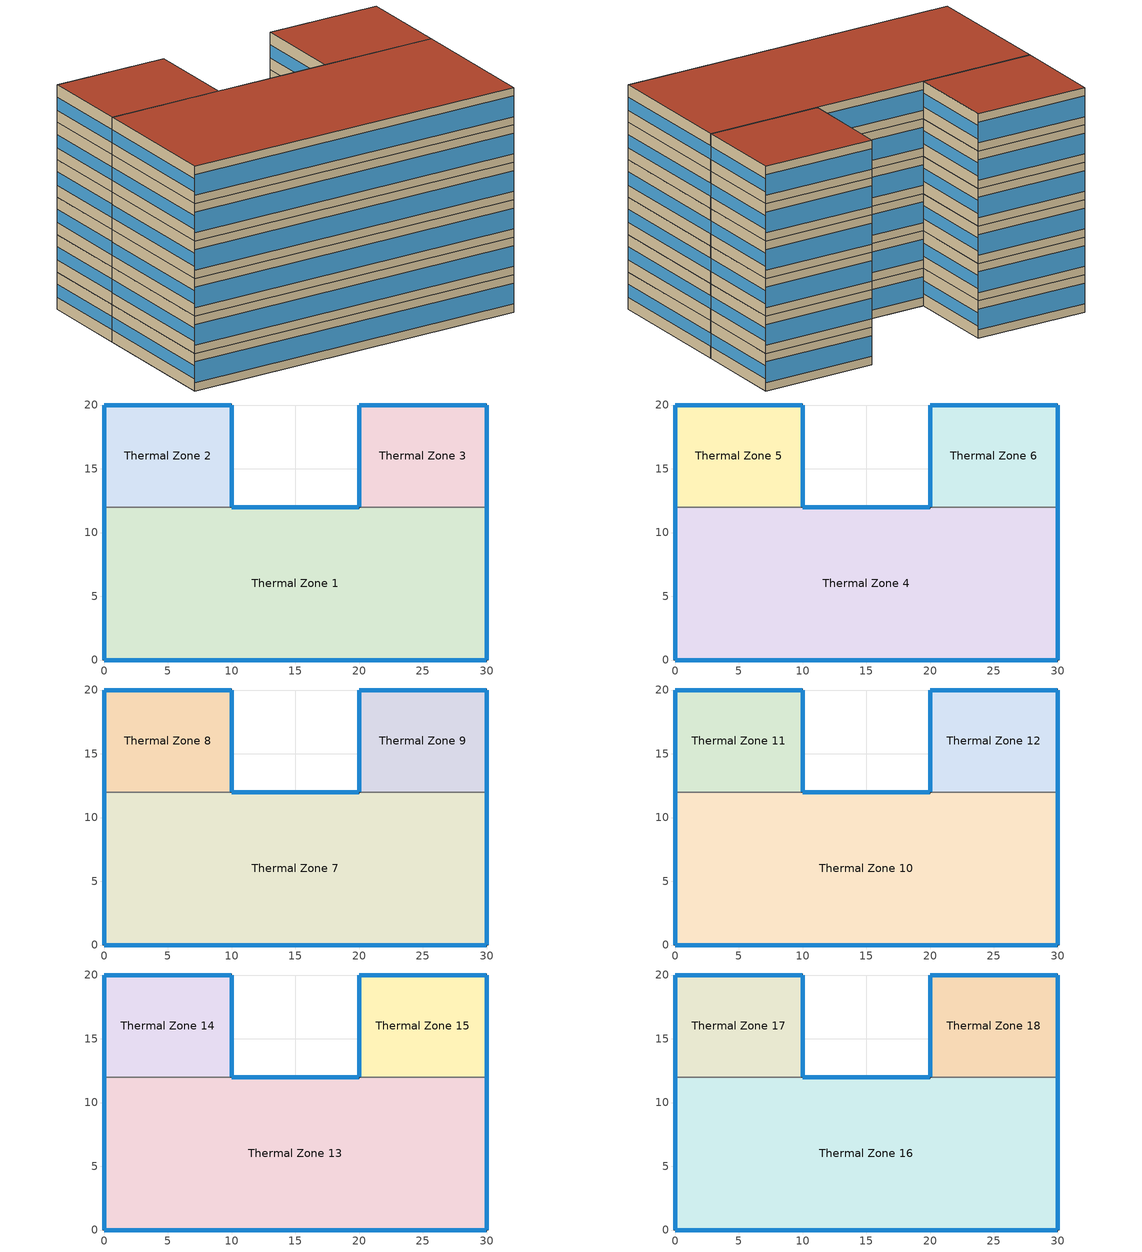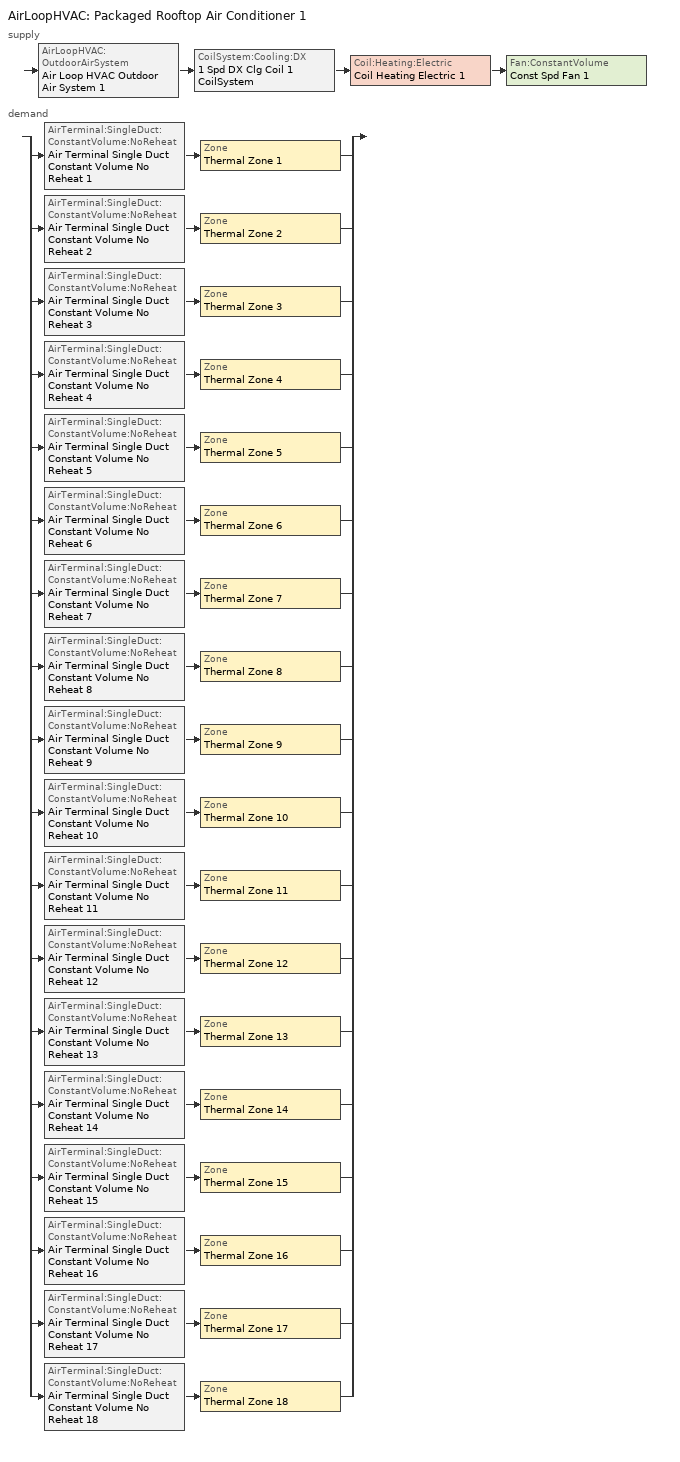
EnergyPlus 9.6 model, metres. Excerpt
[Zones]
Thermal Zone 1
 floor ground (ExtSlabCarpet): 0,0 30,0 30,12 0,12 z0
 wall outside (Ext Wall): 0,12 0,0 30,0 30,12 / 20,12 10,12 z0:3.2
 wall to Thermal Zone 2 (Interior Wall): 10,12 0,12 z0:3.2
 wall to Thermal Zone 3 (Interior Wall): 30,12 20,12 z0:3.2
 window (Ext Window): 30,0.01 30,11.99 / 0,11.99 0,0.01 z1.04:2.16; 19.99,12 10.01,12 / 0.01,0 29.99,0 z0.72:2.48
Thermal Zone 2
 floor ground (ExtSlabCarpet): 0,12 10,12 10,20 0,20 z0
 wall outside (Ext Wall): 10,12 10,20 0,20 0,12 z0:3.2
 window (Ext Window): 10,12.01 10,19.99 / 0,19.99 0,12.01 z1.04:2.16; 9.99,20 0.01,20 z0.72:2.48
Thermal Zone 3
 floor ground (ExtSlabCarpet): 20,12 30,12 30,20 20,20 z0
 wall outside (Ext Wall): 30,12 30,20 20,20 20,12 z0:3.2
 window (Ext Window): 30,12.01 30,19.99 / 20,19.99 20,12.01 z1.04:2.16; 29.99,20 20.01,20 z0.72:2.48
Thermal Zone 4
 floor to Thermal Zone 1 (Interior Floor): 0,0 30,0 30,12 0,12 z3.2
 wall outside (Ext Wall): 0,12 0,0 30,0 30,12 / 20,12 10,12 z3.2:6.4
 wall to Thermal Zone 5 (Interior Wall): 10,12 0,12 z3.2:6.4
 wall to Thermal Zone 6 (Interior Wall): 30,12 20,12 z3.2:6.4
 window (Ext Window): 30,0.01 30,11.99 / 0,11.99 0,0.01 z4.24:5.36; 19.99,12 10.01,12 / 0.01,0 29.99,0 z3.92:5.68
Thermal Zone 5
 floor to Thermal Zone 2 (Interior Floor): 0,12 10,12 10,20 0,20 z3.2
 wall outside (Ext Wall): 10,12 10,20 0,20 0,12 z3.2:6.4
 window (Ext Window): 10,12.01 10,19.99 / 0,19.99 0,12.01 z4.24:5.36; 9.99,20 0.01,20 z3.92:5.68
Thermal Zone 6
 floor to Thermal Zone 3 (Interior Floor): 20,12 30,12 30,20 20,20 z3.2
 wall outside (Ext Wall): 30,12 30,20 20,20 20,12 z3.2:6.4
 window (Ext Window): 30,12.01 30,19.99 / 20,19.99 20,12.01 z4.24:5.36; 29.99,20 20.01,20 z3.92:5.68
Thermal Zone 7
 floor to Thermal Zone 4 (Interior Floor): 0,0 30,0 30,12 0,12 z6.4
 wall outside (Ext Wall): 0,12 0,0 30,0 30,12 / 20,12 10,12 z6.4:9.6
 wall to Thermal Zone 8 (Interior Wall): 10,12 0,12 z6.4:9.6
 wall to Thermal Zone 9 (Interior Wall): 30,12 20,12 z6.4:9.6
 window (Ext Window): 30,0.01 30,11.99 / 0,11.99 0,0.01 z7.44:8.56; 19.99,12 10.01,12 / 0.01,0 29.99,0 z7.12:8.88
Thermal Zone 8
 floor to Thermal Zone 5 (Interior Floor): 0,12 10,12 10,20 0,20 z6.4
 wall outside (Ext Wall): 10,12 10,20 0,20 0,12 z6.4:9.6
 window (Ext Window): 10,12.01 10,19.99 / 0,19.99 0,12.01 z7.44:8.56; 9.99,20 0.01,20 z7.12:8.88
Thermal Zone 9
 floor to Thermal Zone 6 (Interior Floor): 20,12 30,12 30,20 20,20 z6.4
 wall outside (Ext Wall): 30,12 30,20 20,20 20,12 z6.4:9.6
 window (Ext Window): 30,12.01 30,19.99 / 20,19.99 20,12.01 z7.44:8.56; 29.99,20 20.01,20 z7.12:8.88
Thermal Zone 10
 floor to Thermal Zone 7 (Interior Floor): 0,0 30,0 30,12 0,12 z9.6
 wall outside (Ext Wall): 0,12 0,0 30,0 30,12 / 20,12 10,12 z9.6:12.8
 wall to Thermal Zone 11 (Interior Wall): 10,12 0,12 z9.6:12.8
 wall to Thermal Zone 12 (Interior Wall): 30,12 20,12 z9.6:12.8
 window (Ext Window): 30,0.01 30,11.99 / 0,11.99 0,0.01 z10.64:11.76; 19.99,12 10.01,12 / 0.01,0 29.99,0 z10.32:12.08
Thermal Zone 11
 floor to Thermal Zone 8 (Interior Floor): 0,12 10,12 10,20 0,20 z9.6
 wall outside (Ext Wall): 10,12 10,20 0,20 0,12 z9.6:12.8
 window (Ext Window): 10,12.01 10,19.99 / 0,19.99 0,12.01 z10.64:11.76; 9.99,20 0.01,20 z10.32:12.08
Thermal Zone 12
 floor to Thermal Zone 9 (Interior Floor): 20,12 30,12 30,20 20,20 z9.6
 wall outside (Ext Wall): 30,12 30,20 20,20 20,12 z9.6:12.8
 window (Ext Window): 30,12.01 30,19.99 / 20,19.99 20,12.01 z10.64:11.76; 29.99,20 20.01,20 z10.32:12.08
Thermal Zone 13
 floor to Thermal Zone 10 (Interior Floor): 0,0 30,0 30,12 0,12 z12.8
 wall outside (Ext Wall): 0,12 0,0 30,0 30,12 / 20,12 10,12 z12.8:16
 wall to Thermal Zone 14 (Interior Wall): 10,12 0,12 z12.8:16
 wall to Thermal Zone 15 (Interior Wall): 30,12 20,12 z12.8:16
 window (Ext Window): 30,0.01 30,11.99 / 0,11.99 0,0.01 z13.84:14.96; 19.99,12 10.01,12 / 0.01,0 29.99,0 z13.52:15.28
Thermal Zone 14
 floor to Thermal Zone 11 (Interior Floor): 0,12 10,12 10,20 0,20 z12.8
 wall outside (Ext Wall): 10,12 10,20 0,20 0,12 z12.8:16
 window (Ext Window): 10,12.01 10,19.99 / 0,19.99 0,12.01 z13.84:14.96; 9.99,20 0.01,20 z13.52:15.28
Thermal Zone 15
 floor to Thermal Zone 12 (Interior Floor): 20,12 30,12 30,20 20,20 z12.8
 wall outside (Ext Wall): 30,12 30,20 20,20 20,12 z12.8:16
 window (Ext Window): 30,12.01 30,19.99 / 20,19.99 20,12.01 z13.84:14.96; 29.99,20 20.01,20 z13.52:15.28
Thermal Zone 16
 floor to Thermal Zone 13 (Interior Floor): 0,0 30,0 30,12 0,12 z16
 wall outside (Ext Wall): 0,12 0,0 30,0 30,12 / 20,12 10,12 z16:19.2
 wall to Thermal Zone 17 (Interior Wall): 10,12 0,12 z16:19.2
 wall to Thermal Zone 18 (Interior Wall): 30,12 20,12 z16:19.2
 window (Ext Window): 30,0.01 30,11.99 / 0,11.99 0,0.01 z17.04:18.16; 19.99,12 10.01,12 / 0.01,0 29.99,0 z16.72:18.48
 roof outside (Ext Roof): 0,0 30,0 30,12 0,12 z19.2
Thermal Zone 17
 floor to Thermal Zone 14 (Interior Floor): 0,12 10,12 10,20 0,20 z16
 wall outside (Ext Wall): 10,12 10,20 0,20 0,12 z16:19.2
 window (Ext Window): 10,12.01 10,19.99 / 0,19.99 0,12.01 z17.04:18.16; 9.99,20 0.01,20 z16.72:18.48
 roof outside (Ext Roof): 0,12 10,12 10,20 0,20 z19.2
Thermal Zone 18
 floor to Thermal Zone 15 (Interior Floor): 20,12 30,12 30,20 20,20 z16
 wall outside (Ext Wall): 30,12 30,20 20,20 20,12 z16:19.2
 window (Ext Window): 30,12.01 30,19.99 / 20,19.99 20,12.01 z17.04:18.16; 29.99,20 20.01,20 z16.72:18.48
 roof outside (Ext Roof): 20,12 30,12 30,20 20,20 z19.2
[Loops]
AirLoopHVAC 'Packaged Rooftop Air Conditioner 1'
 supply: AirLoopHVAC:OutdoorAirSystem 'Air Loop HVAC Outdoor Air System 1' > CoilSystem:Cooling:DX '1 Spd DX Clg Coil 1 CoilSystem' > Coil:Heating:Electric 'Coil Heating Electric 1' > Fan:ConstantVolume 'Const Spd Fan 1'
 demand: split
  | AirTerminal:SingleDuct:ConstantVolume:NoReheat 'Air Terminal Single Duct Constant Volume No Reheat 1' > Zone 'Thermal Zone 1'
  | AirTerminal:SingleDuct:ConstantVolume:NoReheat 'Air Terminal Single Duct Constant Volume No Reheat 2' > Zone 'Thermal Zone 2'
  | AirTerminal:SingleDuct:ConstantVolume:NoReheat 'Air Terminal Single Duct Constant Volume No Reheat 3' > Zone 'Thermal Zone 3'
  | AirTerminal:SingleDuct:ConstantVolume:NoReheat 'Air Terminal Single Duct Constant Volume No Reheat 4' > Zone 'Thermal Zone 4'
  | AirTerminal:SingleDuct:ConstantVolume:NoReheat 'Air Terminal Single Duct Constant Volume No Reheat 5' > Zone 'Thermal Zone 5'
  | AirTerminal:SingleDuct:ConstantVolume:NoReheat 'Air Terminal Single Duct Constant Volume No Reheat 6' > Zone 'Thermal Zone 6'
  | AirTerminal:SingleDuct:ConstantVolume:NoReheat 'Air Terminal Single Duct Constant Volume No Reheat 7' > Zone 'Thermal Zone 7'
  | AirTerminal:SingleDuct:ConstantVolume:NoReheat 'Air Terminal Single Duct Constant Volume No Reheat 8' > Zone 'Thermal Zone 8'
  | AirTerminal:SingleDuct:ConstantVolume:NoReheat 'Air Terminal Single Duct Constant Volume No Reheat 9' > Zone 'Thermal Zone 9'
  | AirTerminal:SingleDuct:ConstantVolume:NoReheat 'Air Terminal Single Duct Constant Volume No Reheat 10' > Zone 'Thermal Zone 10'
  | AirTerminal:SingleDuct:ConstantVolume:NoReheat 'Air Terminal Single Duct Constant Volume No Reheat 11' > Zone 'Thermal Zone 11'
  | AirTerminal:SingleDuct:ConstantVolume:NoReheat 'Air Terminal Single Duct Constant Volume No Reheat 12' > Zone 'Thermal Zone 12'
  | AirTerminal:SingleDuct:ConstantVolume:NoReheat 'Air Terminal Single Duct Constant Volume No Reheat 13' > Zone 'Thermal Zone 13'
  | AirTerminal:SingleDuct:ConstantVolume:NoReheat 'Air Terminal Single Duct Constant Volume No Reheat 14' > Zone 'Thermal Zone 14'
  | AirTerminal:SingleDuct:ConstantVolume:NoReheat 'Air Terminal Single Duct Constant Volume No Reheat 15' > Zone 'Thermal Zone 15'
  | AirTerminal:SingleDuct:ConstantVolume:NoReheat 'Air Terminal Single Duct Constant Volume No Reheat 16' > Zone 'Thermal Zone 16'
  | AirTerminal:SingleDuct:ConstantVolume:NoReheat 'Air Terminal Single Duct Constant Volume No Reheat 17' > Zone 'Thermal Zone 17'
  | AirTerminal:SingleDuct:ConstantVolume:NoReheat 'Air Terminal Single Duct Constant Volume No Reheat 18' > Zone 'Thermal Zone 18'
[Building]
Building 1: North Axis {deg}=-0
[Site:Location]
Washington Dc Dulles IntL Ar: Latitude {deg}=38.98; Longitude {deg}=-77.47; Time Zone {hr}=-5; Elevation {m}=82
[SizingPeriod:DesignDay] Day of Month=21; Dry-Bulb Temperature Range Modifier Type=DefaultMultipliers; Barometric Pressure {Pa}=86790; Rain Indicator=No; Snow Indicator=No; Daylight Saving Time Indicator=No; Begin Environment Reset Mode=FullResetAtBeginEnvironment
Name | Month | Day Type | Maximum Dry-Bulb Temperature {C} | Daily Dry-Bulb Temperature Range {deltaC} | Humidity Condition Type | Wetbulb or DewPoint at Maximum Dry-Bulb {C} | Wind Speed {m/s} | Wind Direction {deg} | Solar Model Indicator | ASHRAE Clear Sky Optical Depth for Beam Irradiance (taub) | ASHRAE Clear Sky Optical Depth for Diffuse Irradiance (taud) | Enthalpy at Maximum Dry-Bulb {J/kg} | Sky Clearness
SALT-LAKE-CITY-IAP Ann Clg .4% Condns DB=>MWB | 7 | SummerDesignDay | 36.5 | 14.4 | Wetbulb | 17.1 | 5 | 340 | ASHRAETau | 0.339 | 2.366
SALT-LAKE-CITY-IAP Ann Clg .4% Condns DP=>MDB | 7 | SummerDesignDay | 22.5 | 14.4 | Dewpoint | 15.6 | 5 | 340 | ASHRAETau | 0.339 | 2.366
SALT-LAKE-CITY-IAP Ann Clg .4% Condns Enth=>MDB | 7 | SummerDesignDay | 30.8 | 14.4 | Enthalpy |  | 5 | 340 | ASHRAETau | 0.339 | 2.366 | 59300
SALT-LAKE-CITY-IAP Ann Clg .4% Condns WB=>MDB | 7 | SummerDesignDay | 31.2 | 14.4 | Wetbulb | 19 | 5 | 340 | ASHRAETau | 0.339 | 2.366
SALT-LAKE-CITY-IAP Ann Htg 99.6% Condns DB | 1 | WinterDesignDay | -12.4 | 0 | Wetbulb | -12.4 | 2.6 | 140 | ASHRAEClearSky |  |  |  | 0
SALT-LAKE-CITY-IAP Ann Htg Wind 99.6% Condns WS=>MCDB | 1 | WinterDesignDay | 6.8 | 0 | Wetbulb | 6.8 | 12.4 | 140 | ASHRAEClearSky |  |  |  | 0
SALT-LAKE-CITY-IAP Ann Hum_n 99.6% Condns DP=>MCDB | 1 | WinterDesignDay | -10.7 | 0 | Dewpoint | -16.2 | 2.6 | 140 | ASHRAEClearSky |  |  |  | 0
[Material] Thermal Absorptance=0.9
Name | Roughness | Thickness m | Conductivity W/m-K | Density kg/m3 | Specific Heat J/kg-K | Solar Absorptance | Visible Absorptance
wall metal | Smooth | 0.2 | 45.28 | 7824 | 500 | 0.7 | 0.7
roof metal | Smooth | 0.25 | 45.28 | 7824 | 500 | 0.7 | 0.7
Wall Insulation [38]; Roof Insulation [38] | MediumRough | 0.1693 | 0.049 | 265 | 836.8 | 0.7 | 0.7
F16 Acoustic tile | MediumSmooth | 0.0191 | 0.06 | 368 | 590 | 0.3 | 0.3
M11 100mm lightweight concrete | MediumRough | 0.1016 | 0.53 | 1280 | 840 | 0.5 | 0.5
MAT-CC05 4 HW CONCRETE | Rough | 0.1016 | 1.311 | 2240 | 836.8 | 0.85 | 0.85
G01a 19mm gypsum board | MediumSmooth | 0.019 | 0.16 | 800 | 1090 | 0.4 | 0.4
[Material:AirGap]
Name | Thermal Resistance m2-K/W
F04 Wall air space resistance | 0.15
F05 Ceiling air space resistance | 0.18
[Material:NoMass]
CP02 CARPET PAD: Roughness=Smooth; Thermal Resistance m2-K/W=0.1; Thermal Absorptance=0.9; Solar Absorptance=0.8; Visible Absorptance=0.8
[WindowMaterial:SimpleGlazingSystem]
Window Material Simple Glazing System: U-Factor W/m2-K=1.8; Solar Heat Gain Coefficient=0.32
[Construction]
Ext Roof: roof metal, Roof Insulation [38]
Ext Wall: wall metal, Wall Insulation [38]
Ext Window: Window Material Simple Glazing System
ExtSlabCarpet: MAT-CC05 4 HW CONCRETE, CP02 CARPET PAD
Interior Floor: F16 Acoustic tile, F05 Ceiling air space resistance, M11 100mm lightweight concrete
Interior Wall: G01a 19mm gypsum board, F04 Wall air space resistance, G01a 19mm gypsum board
[Zone]
Thermal Zone 1; Thermal Zone 2; Thermal Zone 3: 0, 0, 0, 0, , 1, , , , , , Yes
Thermal Zone 4; Thermal Zone 5; Thermal Zone 6: 0, 0, 0, 3.2, , 1, , , , , , Yes
Thermal Zone 7; Thermal Zone 8; Thermal Zone 9: 0, 0, 0, 6.4, , 1, , , , , , Yes
Thermal Zone 10; Thermal Zone 11; Thermal Zone 12: 0, 0, 0, 9.6, , 1, , , , , , Yes
Thermal Zone 13; Thermal Zone 14; Thermal Zone 15: 0, 0, 0, 12.8, , 1, , , , , , Yes
Thermal Zone 16; Thermal Zone 17; Thermal Zone 18: 0, 0, 0, 16, , 1, , , , , , Yes
[Controller:MechanicalVentilation]
Controller Mechanical Ventilation 1: Availability Schedule=Always On Discrete; Demand Controlled Ventilation=No; System Outdoor Air Method=ZoneSum; Zone or ZoneList Name 1=Thermal Zone 1; Design Specification Outdoor Air Object Name 1=Ventilation 1; Zone or ZoneList Name 2=Thermal Zone 2; Design Specification Outdoor Air Object Name 2=Ventilation 2; Zone or ZoneList Name 3=Thermal Zone 3; Design Specification Outdoor Air Object Name 3=Ventilation 3; Zone or ZoneList Name 4=Thermal Zone 4; Design Specification Outdoor Air Object Name 4=Ventilation 4; Zone or ZoneList Name 5=Thermal Zone 5; Design Specification Outdoor Air Object Name 5=Ventilation 5; Zone or ZoneList Name 6=Thermal Zone 6; Design Specification Outdoor Air Object Name 6=Ventilation 6; Zone or ZoneList Name 7=Thermal Zone 7; Design Specification Outdoor Air Object Name 7=Ventilation 7; Zone or ZoneList Name 8=Thermal Zone 8; Design Specification Outdoor Air Object Name 8=Ventilation 8; Zone or ZoneList Name 9=Thermal Zone 9; Design Specification Outdoor Air Object Name 9=Ventilation 9; Zone or ZoneList Name 10=Thermal Zone 10; Design Specification Outdoor Air Object Name 10=Ventilation 10; Zone or ZoneList Name 11=Thermal Zone 11; Design Specification Outdoor Air Object Name 11=Ventilation 11; Zone or ZoneList Name 12=Thermal Zone 12; Design Specification Outdoor Air Object Name 12=Ventilation 12; Zone or ZoneList Name 13=Thermal Zone 13; Design Specification Outdoor Air Object Name 13=Ventilation 13; Zone or ZoneList Name 14=Thermal Zone 14; Design Specification Outdoor Air Object Name 14=Ventilation 14; Zone or ZoneList Name 15=Thermal Zone 15; Design Specification Outdoor Air Object Name 15=Ventilation 15; Zone or ZoneList Name 16=Thermal Zone 16; Design Specification Outdoor Air Object Name 16=Ventilation 16; Zone or ZoneList Name 17=Thermal Zone 17; Design Specification Outdoor Air Object Name 17=Ventilation 17; Zone or ZoneList Name 18=Thermal Zone 18; Design Specification Outdoor Air Object Name 18=Ventilation 18
[AirLoopHVAC]
Packaged Rooftop Air Conditioner 1: Design Supply Air Flow Rate m3/s=AutoSize; Design Return Air Flow Fraction of Supply Air Flow=1
[Sizing:System]
Packaged Rooftop Air Conditioner 1: Type of Load to Size On=Sensible; Design Outdoor Air Flow Rate m3/s=Autosize; Central Heating Maximum System Air Flow Ratio=0.3; Preheat Design Temperature C=7; Preheat Design Humidity Ratio kgWater/kgDryAir=0.008; Precool Design Temperature C=12.8; Precool Design Humidity Ratio kgWater/kgDryAir=0.008; Central Cooling Design Supply Air Temperature C=13.5; Central Heating Design Supply Air Temperature C=45; Type of Zone Sum to Use=NonCoincident; 100% Outdoor Air in Cooling=Yes; 100% Outdoor Air in Heating=Yes; Central Cooling Design Supply Air Humidity Ratio kgWater/kgDryAir=0.0085; Central Heating Design Supply Air Humidity Ratio kgWater/kgDryAir=0.008; Cooling Supply Air Flow Rate Method=DesignDay; Cooling Supply Air Flow Rate m3/s=0; Cooling Supply Air Flow Rate Per Floor Area m3/s-m2=0.00996765; Cooling Fraction of Autosized Cooling Supply Air Flow Rate=1; Cooling Supply Air Flow Rate Per Unit Cooling Capacity m3/s-W=3.94755e-05; Heating Supply Air Flow Rate Method=DesignDay; Heating Supply Air Flow Rate m3/s=0; Heating Supply Air Flow Rate Per Floor Area m3/s-m2=0.00996765; Heating Fraction of Autosized Heating Supply Air Flow Rate=1; Heating Fraction of Autosized Cooling Supply Air Flow Rate=1; Heating Supply Air Flow Rate Per Unit Heating Capacity m3/s-W=3.15882e-05; System Outdoor Air Method=ZoneSum; Zone Maximum Outdoor Air Fraction dimensionless=1; Cooling Design Capacity Method=CoolingDesignCapacity; Cooling Design Capacity W=Autosize; Cooling Design Capacity Per Floor Area W/m2=234.7; Fraction of Autosized Cooling Design Capacity=1; Heating Design Capacity Method=HeatingDesignCapacity; Heating Design Capacity W=Autosize; Heating Design Capacity Per Floor Area W/m2=157; Fraction of Autosized Heating Design Capacity=1; Central Cooling Capacity Control Method=OnOff; Occupant Diversity=Autosize
[AvailabilityManager:Scheduled] Schedule=Always On Discrete
Packaged Rooftop Air Conditioner 1 Availability Manager; Air Loop HVAC Outdoor Air System 1 Availability Manager
[Controller:OutdoorAir]
Controller Outdoor Air 1: Minimum Outdoor Air Flow Rate m3/s=0; Maximum Outdoor Air Flow Rate m3/s=Autosize; Economizer Control Type=NoEconomizer; Economizer Control Action Type=ModulateFlow; Economizer Maximum Limit Dry-Bulb Temperature C=28; Economizer Maximum Limit Enthalpy J/kg=64000; Economizer Minimum Limit Dry-Bulb Temperature C=-100; Lockout Type=NoLockout; Minimum Limit Type=FixedMinimum; Mechanical Ventilation Controller=Controller Mechanical Ventilation 1; High Humidity Control=No; Control High Indoor Humidity Based on Outdoor Humidity Ratio=Yes; Heat Recovery Bypass Control Type=BypassWhenWithinEconomizerLimits
[SetpointManager:MixedAir] Control Variable=Temperature
Name | Setpoint Node or NodeList
Node Air Deck Mixed 1 OS Default SPM | Node Air Deck Mixed 1
Node Air Deck Cooling 1 OS Default SPM | Node Air Deck Cooling 1
Node Air Deck Heating 1 OS Default SPM | Node Air Deck Heating 1
[CoilSystem:Cooling:DX]
1 Spd DX Clg Coil 1 CoilSystem: Availability Schedule=Always On Discrete hvac_library; Cooling Coil=1 Spd DX Clg Coil 1
[Coil:Cooling:DX:SingleSpeed]
1 Spd DX Clg Coil 1: Availability Schedule=Always On Discrete hvac_library; Gross Rated Total Cooling Capacity W=Autosize; Gross Rated Sensible Heat Ratio=Autosize; Gross Rated Cooling COP W/W=4.2; Rated Air Flow Rate m3/s=Autosize; Rated Evaporator Fan Power Per Volume Flow Rate W/(m3/s)=773.3; Total Cooling Capacity Function of Temperature Curve=OS:Curve:Biquadratic 1; Total Cooling Capacity Function of Flow Fraction Curve=OS:Curve:Quadratic 1; Energy Input Ratio Function of Temperature Curve=OS:Curve:Biquadratic 2; Energy Input Ratio Function of Flow Fraction Curve=OS:Curve:Quadratic 2; Part Load Fraction Correlation Curve=OS:Curve:Quadratic 3; Minimum Outdoor Dry-Bulb Temperature for Compressor Operation C=-25; Condenser Type=AirCooled; Evaporative Condenser Effectiveness=0; Evaporative Condenser Air Flow Rate m3/s=Autosize; Evaporative Condenser Pump Rated Power Consumption W=Autosize; Crankcase Heater Capacity W=0; Maximum Outdoor Dry-Bulb Temperature for Crankcase Heater Operation C=0; Basin Heater Capacity W/K=0; Basin Heater Setpoint Temperature C=10
[Coil:Heating:Electric]
Coil Heating Electric 1: Availability Schedule=Always On Discrete hvac_library; Efficiency=0.88; Nominal Capacity W=Autosize
[Fan:ConstantVolume]
Const Spd Fan 1: Availability Schedule=Always On Discrete; Fan Total Efficiency=0.72; Pressure Rise Pa=900; Maximum Flow Rate m3/s=Autosize; Motor Efficiency=0.9; Motor In Airstream Fraction=1
[SetpointManager:Scheduled]
Setpoint Manager Scheduled Air Duck 1: Control Variable=Temperature; Schedule=Deck_Temperature 1; Setpoint Node or NodeList=Node Air Deck Supply 1
[ZoneControl:Thermostat] Temperature Difference Between Cutout And Setpoint deltaC=0
Name | Zone or ZoneList | Control Type Schedule | Control 1
Thermal Zone 1 Thermostat | Thermal Zone 1 | Thermal Zone 1 Thermostat Schedule | Thermostat Setpoint Dual Setpoint 1
Thermal Zone 2 Thermostat | Thermal Zone 2 | Thermal Zone 2 Thermostat Schedule | Thermostat Setpoint Dual Setpoint 2
Thermal Zone 3 Thermostat | Thermal Zone 3 | Thermal Zone 3 Thermostat Schedule | Thermostat Setpoint Dual Setpoint 3
Thermal Zone 4 Thermostat | Thermal Zone 4 | Thermal Zone 4 Thermostat Schedule | Thermostat Setpoint Dual Setpoint 4
Thermal Zone 5 Thermostat | Thermal Zone 5 | Thermal Zone 5 Thermostat Schedule | Thermostat Setpoint Dual Setpoint 5
Thermal Zone 6 Thermostat | Thermal Zone 6 | Thermal Zone 6 Thermostat Schedule | Thermostat Setpoint Dual Setpoint 6
Thermal Zone 7 Thermostat | Thermal Zone 7 | Thermal Zone 7 Thermostat Schedule | Thermostat Setpoint Dual Setpoint 7
Thermal Zone 8 Thermostat | Thermal Zone 8 | Thermal Zone 8 Thermostat Schedule | Thermostat Setpoint Dual Setpoint 8
Thermal Zone 9 Thermostat | Thermal Zone 9 | Thermal Zone 9 Thermostat Schedule | Thermostat Setpoint Dual Setpoint 9
Thermal Zone 10 Thermostat | Thermal Zone 10 | Thermal Zone 10 Thermostat Schedule | Thermostat Setpoint Dual Setpoint 10
Thermal Zone 11 Thermostat | Thermal Zone 11 | Thermal Zone 11 Thermostat Schedule | Thermostat Setpoint Dual Setpoint 11
Thermal Zone 12 Thermostat | Thermal Zone 12 | Thermal Zone 12 Thermostat Schedule | Thermostat Setpoint Dual Setpoint 12
Thermal Zone 13 Thermostat | Thermal Zone 13 | Thermal Zone 13 Thermostat Schedule | Thermostat Setpoint Dual Setpoint 13
Thermal Zone 14 Thermostat | Thermal Zone 14 | Thermal Zone 14 Thermostat Schedule | Thermostat Setpoint Dual Setpoint 14
Thermal Zone 15 Thermostat | Thermal Zone 15 | Thermal Zone 15 Thermostat Schedule | Thermostat Setpoint Dual Setpoint 15
Thermal Zone 16 Thermostat | Thermal Zone 16 | Thermal Zone 16 Thermostat Schedule | Thermostat Setpoint Dual Setpoint 16
Thermal Zone 17 Thermostat | Thermal Zone 17 | Thermal Zone 17 Thermostat Schedule | Thermostat Setpoint Dual Setpoint 17
Thermal Zone 18 Thermostat | Thermal Zone 18 | Thermal Zone 18 Thermostat Schedule | Thermostat Setpoint Dual Setpoint 18
[ThermostatSetpoint:DualSetpoint]
Name | Heating Setpoint Temperature Schedule | Cooling Setpoint Temperature Schedule
Thermostat Setpoint Dual Setpoint 1 | HtgSetp 1 | ClgSetp 1
Thermostat Setpoint Dual Setpoint 2 | HtgSetp 2 | ClgSetp 2
Thermostat Setpoint Dual Setpoint 3 | HtgSetp 3 | ClgSetp 3
Thermostat Setpoint Dual Setpoint 4 | HtgSetp 4 | ClgSetp 4
Thermostat Setpoint Dual Setpoint 5 | HtgSetp 5 | ClgSetp 5
Thermostat Setpoint Dual Setpoint 6 | HtgSetp 6 | ClgSetp 6
Thermostat Setpoint Dual Setpoint 7 | HtgSetp 7 | ClgSetp 7
Thermostat Setpoint Dual Setpoint 8 | HtgSetp 8 | ClgSetp 8
Thermostat Setpoint Dual Setpoint 9 | HtgSetp 9 | ClgSetp 9
Thermostat Setpoint Dual Setpoint 10 | HtgSetp 10 | ClgSetp 10
Thermostat Setpoint Dual Setpoint 11 | HtgSetp 11 | ClgSetp 11
Thermostat Setpoint Dual Setpoint 12 | HtgSetp 12 | ClgSetp 12
Thermostat Setpoint Dual Setpoint 13 | HtgSetp 13 | ClgSetp 13
Thermostat Setpoint Dual Setpoint 14 | HtgSetp 14 | ClgSetp 14
Thermostat Setpoint Dual Setpoint 15 | HtgSetp 15 | ClgSetp 15
Thermostat Setpoint Dual Setpoint 16 | HtgSetp 16 | ClgSetp 16
Thermostat Setpoint Dual Setpoint 17 | HtgSetp 17 | ClgSetp 17
Thermostat Setpoint Dual Setpoint 18 | HtgSetp 18 | ClgSetp 18
[AirTerminal:SingleDuct:ConstantVolume:NoReheat] Availability Schedule=Always On Discrete; Maximum Air Flow Rate m3/s=AutoSize
Air Terminal Single Duct Constant Volume No Reheat 1; Air Terminal Single Duct Constant Volume No Reheat 2; Air Terminal Single Duct Constant Volume No Reheat 3; Air Terminal Single Duct Constant Volume No Reheat 4; Air Terminal Single Duct Constant Volume No Reheat 5; Air Terminal Single Duct Constant Volume No Reheat 6; Air Terminal Single Duct Constant Volume No Reheat 7; Air Terminal Single Duct Constant Volume No Reheat 8; Air Terminal Single Duct Constant Volume No Reheat 9; Air Terminal Single Duct Constant Volume No Reheat 10; Air Terminal Single Duct Constant Volume No Reheat 11; Air Terminal Single Duct Constant Volume No Reheat 12; Air Terminal Single Duct Constant Volume No Reheat 13; Air Terminal Single Duct Constant Volume No Reheat 14; Air Terminal Single Duct Constant Volume No Reheat 15; Air Terminal Single Duct Constant Volume No Reheat 16; Air Terminal Single Duct Constant Volume No Reheat 17; Air Terminal Single Duct Constant Volume No Reheat 18
[Zone equipment]
Thermal Zone 1: Air Terminal Single Duct Constant Volume No Reheat 1
Thermal Zone 2: Air Terminal Single Duct Constant Volume No Reheat 2
Thermal Zone 3: Air Terminal Single Duct Constant Volume No Reheat 3
Thermal Zone 4: Air Terminal Single Duct Constant Volume No Reheat 4
Thermal Zone 5: Air Terminal Single Duct Constant Volume No Reheat 5
Thermal Zone 6: Air Terminal Single Duct Constant Volume No Reheat 6
Thermal Zone 7: Air Terminal Single Duct Constant Volume No Reheat 7
Thermal Zone 8: Air Terminal Single Duct Constant Volume No Reheat 8
Thermal Zone 9: Air Terminal Single Duct Constant Volume No Reheat 9
Thermal Zone 10: Air Terminal Single Duct Constant Volume No Reheat 10
Thermal Zone 11: Air Terminal Single Duct Constant Volume No Reheat 11
Thermal Zone 12: Air Terminal Single Duct Constant Volume No Reheat 12
Thermal Zone 13: Air Terminal Single Duct Constant Volume No Reheat 13
Thermal Zone 14: Air Terminal Single Duct Constant Volume No Reheat 14
Thermal Zone 15: Air Terminal Single Duct Constant Volume No Reheat 15
Thermal Zone 16: Air Terminal Single Duct Constant Volume No Reheat 16
Thermal Zone 17: Air Terminal Single Duct Constant Volume No Reheat 17
Thermal Zone 18: Air Terminal Single Duct Constant Volume No Reheat 18
[Sizing:Zone] Zone Cooling Design Supply Air Temperature Input Method=SupplyAirTemperature; Zone Cooling Design Supply Air Temperature C=13.5; Zone Cooling Design Supply Air Temperature Difference deltaC=11.11; Zone Heating Design Supply Air Temperature Input Method=SupplyAirTemperature; Zone Heating Design Supply Air Temperature C=45; Zone Heating Design Supply Air Temperature Difference deltaC=11.11; Zone Cooling Design Supply Air Humidity Ratio kgWater/kgDryAir=0.0085; Zone Heating Design Supply Air Humidity Ratio kgWater/kgDryAir=0.008; Cooling Design Air Flow Method=DesignDay; Cooling Design Air Flow Rate m3/s=0; Cooling Minimum Air Flow per Zone Floor Area m3/s-m2=0.000762; Cooling Minimum Air Flow m3/s=0; Cooling Minimum Air Flow Fraction=0; Heating Design Air Flow Method=DesignDay; Heating Design Air Flow Rate m3/s=0; Heating Maximum Air Flow per Zone Floor Area m3/s-m2=0.002032; Heating Maximum Air Flow m3/s=0.141576; Heating Maximum Air Flow Fraction=0.3; Account for Dedicated Outdoor Air System=No
Name | Design Specification Outdoor Air Object
Thermal Zone 1 | Ventilation 1
Thermal Zone 2 | Ventilation 2
Thermal Zone 3 | Ventilation 3
Thermal Zone 4 | Ventilation 4
Thermal Zone 5 | Ventilation 5
Thermal Zone 6 | Ventilation 6
Thermal Zone 7 | Ventilation 7
Thermal Zone 8 | Ventilation 8
Thermal Zone 9 | Ventilation 9
Thermal Zone 10 | Ventilation 10
Thermal Zone 11 | Ventilation 11
Thermal Zone 12 | Ventilation 12
Thermal Zone 13 | Ventilation 13
Thermal Zone 14 | Ventilation 14
Thermal Zone 15 | Ventilation 15
Thermal Zone 16 | Ventilation 16
Thermal Zone 17 | Ventilation 17
Thermal Zone 18 | Ventilation 18
[DesignSpecification:OutdoorAir] Outdoor Air Method=Sum; Outdoor Air Flow per Person m3/s-person=0; Outdoor Air Flow per Zone Floor Area m3/s-m2=0; Outdoor Air Flow per Zone m3/s=0; Outdoor Air Flow Air Changes per Hour 1/hr=1.2
Ventilation 1; Ventilation 2; Ventilation 3; Ventilation 4; Ventilation 5; Ventilation 6; Ventilation 7; Ventilation 8; Ventilation 9; Ventilation 10; Ventilation 11; Ventilation 12; Ventilation 13; Ventilation 14; Ventilation 15; Ventilation 16; Ventilation 17; Ventilation 18
[Schedule:Day:Interval]
HtgSetp Summer Design Day 1; HtgSetp Summer Design Day 2; HtgSetp Summer Design Day 3; HtgSetp Summer Design Day 4; HtgSetp Summer Design Day 5; HtgSetp Summer Design Day 6; HtgSetp Summer Design Day 7; HtgSetp Summer Design Day 8; HtgSetp Summer Design Day 9; HtgSetp Summer Design Day 10; HtgSetp Summer Design Day 11; HtgSetp Summer Design Day 12; HtgSetp Summer Design Day 13; HtgSetp Summer Design Day 14; HtgSetp Summer Design Day 15; HtgSetp Summer Design Day 16; HtgSetp Summer Design Day 17; HtgSetp Summer Design Day 18: No, 24:00, 15.6
HtgSetp Winter Design Day 1; HtgSetp Winter Design Day 2; HtgSetp Winter Design Day 3; HtgSetp Winter Design Day 4; HtgSetp Winter Design Day 5; HtgSetp Winter Design Day 6; HtgSetp Winter Design Day 7; HtgSetp Winter Design Day 8; HtgSetp Winter Design Day 9; HtgSetp Winter Design Day 10; HtgSetp Winter Design Day 11; HtgSetp Winter Design Day 12; HtgSetp Winter Design Day 13; HtgSetp Winter Design Day 14; HtgSetp Winter Design Day 15; HtgSetp Winter Design Day 16; HtgSetp Winter Design Day 17; HtgSetp Winter Design Day 18: No, 24:00, 21
ClgSetp Summer Design Day 1; ClgSetp Summer Design Day 2; ClgSetp Summer Design Day 3; ClgSetp Summer Design Day 4; ClgSetp Summer Design Day 5; ClgSetp Summer Design Day 6; ClgSetp Summer Design Day 7; ClgSetp Summer Design Day 8; ClgSetp Summer Design Day 9; ClgSetp Summer Design Day 10; ClgSetp Summer Design Day 11; ClgSetp Summer Design Day 12; ClgSetp Summer Design Day 13; ClgSetp Summer Design Day 14; ClgSetp Summer Design Day 15; ClgSetp Summer Design Day 16; ClgSetp Summer Design Day 17; ClgSetp Summer Design Day 18: No, 06:00, 26.7, 22:00, 24, 24:00, 26.7
ClgSetp Winter Design Day 1; ClgSetp Winter Design Day 2; ClgSetp Winter Design Day 3; ClgSetp Winter Design Day 4; ClgSetp Winter Design Day 5; ClgSetp Winter Design Day 6; ClgSetp Winter Design Day 7; ClgSetp Winter Design Day 8; ClgSetp Winter Design Day 9; ClgSetp Winter Design Day 10; ClgSetp Winter Design Day 11; ClgSetp Winter Design Day 12; ClgSetp Winter Design Day 13; ClgSetp Winter Design Day 14; ClgSetp Winter Design Day 15; ClgSetp Winter Design Day 16; ClgSetp Winter Design Day 17; ClgSetp Winter Design Day 18: No, 24:00, 26.7
ClgSetp Default Schedule 1; ClgSetp Default Schedule 2; ClgSetp Default Schedule 3; ClgSetp Default Schedule 4; ClgSetp Default Schedule 5; ClgSetp Default Schedule 6; ClgSetp Default Schedule 7; ClgSetp Default Schedule 8; ClgSetp Default Schedule 9; ClgSetp Default Schedule 10; ClgSetp Default Schedule 11; ClgSetp Default Schedule 12; ClgSetp Default Schedule 13; ClgSetp Default Schedule 14; ClgSetp Default Schedule 15; ClgSetp Default Schedule 16; ClgSetp Default Schedule 17; ClgSetp Default Schedule 18: Temperature 37, No, 01:00, 28, 02:00, 28, 03:00, 28, 04:00, 28, 05:00, 28, 06:00, 28, 07:00, 28, 08:00, 28, 09:00, 24, 10:00, 24, 11:00, 24, 12:00, 24, 13:00, 24, 14:00, 24, 15:00, 24, 16:00, 24, 17:00, 24, 18:00, 24, 19:00, 28, 20:00, 28, 21:00, 28, 22:00, 28, 23:00, 28, 24:00, 28
HtgSetp Default Schedule 1; HtgSetp Default Schedule 2; HtgSetp Default Schedule 3; HtgSetp Default Schedule 4; HtgSetp Default Schedule 5; HtgSetp Default Schedule 6; HtgSetp Default Schedule 7; HtgSetp Default Schedule 8; HtgSetp Default Schedule 9; HtgSetp Default Schedule 10; HtgSetp Default Schedule 11; HtgSetp Default Schedule 12; HtgSetp Default Schedule 13; HtgSetp Default Schedule 14; HtgSetp Default Schedule 15; HtgSetp Default Schedule 16; HtgSetp Default Schedule 17; HtgSetp Default Schedule 18: Temperature 36, No, 01:00, 18, 02:00, 18, 03:00, 18, 04:00, 18, 05:00, 18, 06:00, 18, 07:00, 18, 08:00, 18, 09:00, 20, 10:00, 20, 11:00, 20, 12:00, 20, 13:00, 20, 14:00, 20, 15:00, 20, 16:00, 20, 17:00, 20, 18:00, 20, 19:00, 18, 20:00, 18, 21:00, 18, 22:00, 18, 23:00, 18, 24:00, 18
Deck_Temperature_Default 1; Deck_Temperature_Summer_Design_Day 1; Deck_Temperature_Winter_Design_Day 1: No, 24:00, 13.5
[Schedule:Week:Daily]
HtgSetp 1 Week Rule - Jan1-Dec31: HtgSetp Default Schedule 1, HtgSetp Default Schedule 1, HtgSetp Default Schedule 1, HtgSetp Default Schedule 1, HtgSetp Default Schedule 1, HtgSetp Default Schedule 1, HtgSetp Default Schedule 1, HtgSetp Default Schedule 1, HtgSetp Summer Design Day 1, HtgSetp Winter Design Day 1, HtgSetp Default Schedule 1, HtgSetp Default Schedule 1
ClgSetp 1 Week Rule - Jan1-Dec31: ClgSetp Default Schedule 1, ClgSetp Default Schedule 1, ClgSetp Default Schedule 1, ClgSetp Default Schedule 1, ClgSetp Default Schedule 1, ClgSetp Default Schedule 1, ClgSetp Default Schedule 1, ClgSetp Default Schedule 1, ClgSetp Summer Design Day 1, ClgSetp Winter Design Day 1, ClgSetp Default Schedule 1, ClgSetp Default Schedule 1
HtgSetp 2 Week Rule - Jan1-Dec31: HtgSetp Default Schedule 2, HtgSetp Default Schedule 2, HtgSetp Default Schedule 2, HtgSetp Default Schedule 2, HtgSetp Default Schedule 2, HtgSetp Default Schedule 2, HtgSetp Default Schedule 2, HtgSetp Default Schedule 2, HtgSetp Summer Design Day 2, HtgSetp Winter Design Day 2, HtgSetp Default Schedule 2, HtgSetp Default Schedule 2
ClgSetp 2 Week Rule - Jan1-Dec31: ClgSetp Default Schedule 2, ClgSetp Default Schedule 2, ClgSetp Default Schedule 2, ClgSetp Default Schedule 2, ClgSetp Default Schedule 2, ClgSetp Default Schedule 2, ClgSetp Default Schedule 2, ClgSetp Default Schedule 2, ClgSetp Summer Design Day 2, ClgSetp Winter Design Day 2, ClgSetp Default Schedule 2, ClgSetp Default Schedule 2
HtgSetp 3 Week Rule - Jan1-Dec31: HtgSetp Default Schedule 3, HtgSetp Default Schedule 3, HtgSetp Default Schedule 3, HtgSetp Default Schedule 3, HtgSetp Default Schedule 3, HtgSetp Default Schedule 3, HtgSetp Default Schedule 3, HtgSetp Default Schedule 3, HtgSetp Summer Design Day 3, HtgSetp Winter Design Day 3, HtgSetp Default Schedule 3, HtgSetp Default Schedule 3
ClgSetp 3 Week Rule - Jan1-Dec31: ClgSetp Default Schedule 3, ClgSetp Default Schedule 3, ClgSetp Default Schedule 3, ClgSetp Default Schedule 3, ClgSetp Default Schedule 3, ClgSetp Default Schedule 3, ClgSetp Default Schedule 3, ClgSetp Default Schedule 3, ClgSetp Summer Design Day 3, ClgSetp Winter Design Day 3, ClgSetp Default Schedule 3, ClgSetp Default Schedule 3
HtgSetp 4 Week Rule - Jan1-Dec31: HtgSetp Default Schedule 4, HtgSetp Default Schedule 4, HtgSetp Default Schedule 4, HtgSetp Default Schedule 4, HtgSetp Default Schedule 4, HtgSetp Default Schedule 4, HtgSetp Default Schedule 4, HtgSetp Default Schedule 4, HtgSetp Summer Design Day 4, HtgSetp Winter Design Day 4, HtgSetp Default Schedule 4, HtgSetp Default Schedule 4
ClgSetp 4 Week Rule - Jan1-Dec31: ClgSetp Default Schedule 4, ClgSetp Default Schedule 4, ClgSetp Default Schedule 4, ClgSetp Default Schedule 4, ClgSetp Default Schedule 4, ClgSetp Default Schedule 4, ClgSetp Default Schedule 4, ClgSetp Default Schedule 4, ClgSetp Summer Design Day 4, ClgSetp Winter Design Day 4, ClgSetp Default Schedule 4, ClgSetp Default Schedule 4
HtgSetp 5 Week Rule - Jan1-Dec31: HtgSetp Default Schedule 5, HtgSetp Default Schedule 5, HtgSetp Default Schedule 5, HtgSetp Default Schedule 5, HtgSetp Default Schedule 5, HtgSetp Default Schedule 5, HtgSetp Default Schedule 5, HtgSetp Default Schedule 5, HtgSetp Summer Design Day 5, HtgSetp Winter Design Day 5, HtgSetp Default Schedule 5, HtgSetp Default Schedule 5
ClgSetp 5 Week Rule - Jan1-Dec31: ClgSetp Default Schedule 5, ClgSetp Default Schedule 5, ClgSetp Default Schedule 5, ClgSetp Default Schedule 5, ClgSetp Default Schedule 5, ClgSetp Default Schedule 5, ClgSetp Default Schedule 5, ClgSetp Default Schedule 5, ClgSetp Summer Design Day 5, ClgSetp Winter Design Day 5, ClgSetp Default Schedule 5, ClgSetp Default Schedule 5
HtgSetp 6 Week Rule - Jan1-Dec31: HtgSetp Default Schedule 6, HtgSetp Default Schedule 6, HtgSetp Default Schedule 6, HtgSetp Default Schedule 6, HtgSetp Default Schedule 6, HtgSetp Default Schedule 6, HtgSetp Default Schedule 6, HtgSetp Default Schedule 6, HtgSetp Summer Design Day 6, HtgSetp Winter Design Day 6, HtgSetp Default Schedule 6, HtgSetp Default Schedule 6
ClgSetp 6 Week Rule - Jan1-Dec31: ClgSetp Default Schedule 6, ClgSetp Default Schedule 6, ClgSetp Default Schedule 6, ClgSetp Default Schedule 6, ClgSetp Default Schedule 6, ClgSetp Default Schedule 6, ClgSetp Default Schedule 6, ClgSetp Default Schedule 6, ClgSetp Summer Design Day 6, ClgSetp Winter Design Day 6, ClgSetp Default Schedule 6, ClgSetp Default Schedule 6
HtgSetp 7 Week Rule - Jan1-Dec31: HtgSetp Default Schedule 7, HtgSetp Default Schedule 7, HtgSetp Default Schedule 7, HtgSetp Default Schedule 7, HtgSetp Default Schedule 7, HtgSetp Default Schedule 7, HtgSetp Default Schedule 7, HtgSetp Default Schedule 7, HtgSetp Summer Design Day 7, HtgSetp Winter Design Day 7, HtgSetp Default Schedule 7, HtgSetp Default Schedule 7
ClgSetp 7 Week Rule - Jan1-Dec31: ClgSetp Default Schedule 7, ClgSetp Default Schedule 7, ClgSetp Default Schedule 7, ClgSetp Default Schedule 7, ClgSetp Default Schedule 7, ClgSetp Default Schedule 7, ClgSetp Default Schedule 7, ClgSetp Default Schedule 7, ClgSetp Summer Design Day 7, ClgSetp Winter Design Day 7, ClgSetp Default Schedule 7, ClgSetp Default Schedule 7
HtgSetp 8 Week Rule - Jan1-Dec31: HtgSetp Default Schedule 8, HtgSetp Default Schedule 8, HtgSetp Default Schedule 8, HtgSetp Default Schedule 8, HtgSetp Default Schedule 8, HtgSetp Default Schedule 8, HtgSetp Default Schedule 8, HtgSetp Default Schedule 8, HtgSetp Summer Design Day 8, HtgSetp Winter Design Day 8, HtgSetp Default Schedule 8, HtgSetp Default Schedule 8
ClgSetp 8 Week Rule - Jan1-Dec31: ClgSetp Default Schedule 8, ClgSetp Default Schedule 8, ClgSetp Default Schedule 8, ClgSetp Default Schedule 8, ClgSetp Default Schedule 8, ClgSetp Default Schedule 8, ClgSetp Default Schedule 8, ClgSetp Default Schedule 8, ClgSetp Summer Design Day 8, ClgSetp Winter Design Day 8, ClgSetp Default Schedule 8, ClgSetp Default Schedule 8
HtgSetp 9 Week Rule - Jan1-Dec31: HtgSetp Default Schedule 9, HtgSetp Default Schedule 9, HtgSetp Default Schedule 9, HtgSetp Default Schedule 9, HtgSetp Default Schedule 9, HtgSetp Default Schedule 9, HtgSetp Default Schedule 9, HtgSetp Default Schedule 9, HtgSetp Summer Design Day 9, HtgSetp Winter Design Day 9, HtgSetp Default Schedule 9, HtgSetp Default Schedule 9
ClgSetp 9 Week Rule - Jan1-Dec31: ClgSetp Default Schedule 9, ClgSetp Default Schedule 9, ClgSetp Default Schedule 9, ClgSetp Default Schedule 9, ClgSetp Default Schedule 9, ClgSetp Default Schedule 9, ClgSetp Default Schedule 9, ClgSetp Default Schedule 9, ClgSetp Summer Design Day 9, ClgSetp Winter Design Day 9, ClgSetp Default Schedule 9, ClgSetp Default Schedule 9
HtgSetp 10 Week Rule - Jan1-Dec31: HtgSetp Default Schedule 10, HtgSetp Default Schedule 10, HtgSetp Default Schedule 10, HtgSetp Default Schedule 10, HtgSetp Default Schedule 10, HtgSetp Default Schedule 10, HtgSetp Default Schedule 10, HtgSetp Default Schedule 10, HtgSetp Summer Design Day 10, HtgSetp Winter Design Day 10, HtgSetp Default Schedule 10, HtgSetp Default Schedule 10
ClgSetp 10 Week Rule - Jan1-Dec31: ClgSetp Default Schedule 10, ClgSetp Default Schedule 10, ClgSetp Default Schedule 10, ClgSetp Default Schedule 10, ClgSetp Default Schedule 10, ClgSetp Default Schedule 10, ClgSetp Default Schedule 10, ClgSetp Default Schedule 10, ClgSetp Summer Design Day 10, ClgSetp Winter Design Day 10, ClgSetp Default Schedule 10, ClgSetp Default Schedule 10
HtgSetp 11 Week Rule - Jan1-Dec31: HtgSetp Default Schedule 11, HtgSetp Default Schedule 11, HtgSetp Default Schedule 11, HtgSetp Default Schedule 11, HtgSetp Default Schedule 11, HtgSetp Default Schedule 11, HtgSetp Default Schedule 11, HtgSetp Default Schedule 11, HtgSetp Summer Design Day 11, HtgSetp Winter Design Day 11, HtgSetp Default Schedule 11, HtgSetp Default Schedule 11
ClgSetp 11 Week Rule - Jan1-Dec31: ClgSetp Default Schedule 11, ClgSetp Default Schedule 11, ClgSetp Default Schedule 11, ClgSetp Default Schedule 11, ClgSetp Default Schedule 11, ClgSetp Default Schedule 11, ClgSetp Default Schedule 11, ClgSetp Default Schedule 11, ClgSetp Summer Design Day 11, ClgSetp Winter Design Day 11, ClgSetp Default Schedule 11, ClgSetp Default Schedule 11
HtgSetp 12 Week Rule - Jan1-Dec31: HtgSetp Default Schedule 12, HtgSetp Default Schedule 12, HtgSetp Default Schedule 12, HtgSetp Default Schedule 12, HtgSetp Default Schedule 12, HtgSetp Default Schedule 12, HtgSetp Default Schedule 12, HtgSetp Default Schedule 12, HtgSetp Summer Design Day 12, HtgSetp Winter Design Day 12, HtgSetp Default Schedule 12, HtgSetp Default Schedule 12
ClgSetp 12 Week Rule - Jan1-Dec31: ClgSetp Default Schedule 12, ClgSetp Default Schedule 12, ClgSetp Default Schedule 12, ClgSetp Default Schedule 12, ClgSetp Default Schedule 12, ClgSetp Default Schedule 12, ClgSetp Default Schedule 12, ClgSetp Default Schedule 12, ClgSetp Summer Design Day 12, ClgSetp Winter Design Day 12, ClgSetp Default Schedule 12, ClgSetp Default Schedule 12
HtgSetp 13 Week Rule - Jan1-Dec31: HtgSetp Default Schedule 13, HtgSetp Default Schedule 13, HtgSetp Default Schedule 13, HtgSetp Default Schedule 13, HtgSetp Default Schedule 13, HtgSetp Default Schedule 13, HtgSetp Default Schedule 13, HtgSetp Default Schedule 13, HtgSetp Summer Design Day 13, HtgSetp Winter Design Day 13, HtgSetp Default Schedule 13, HtgSetp Default Schedule 13
ClgSetp 13 Week Rule - Jan1-Dec31: ClgSetp Default Schedule 13, ClgSetp Default Schedule 13, ClgSetp Default Schedule 13, ClgSetp Default Schedule 13, ClgSetp Default Schedule 13, ClgSetp Default Schedule 13, ClgSetp Default Schedule 13, ClgSetp Default Schedule 13, ClgSetp Summer Design Day 13, ClgSetp Winter Design Day 13, ClgSetp Default Schedule 13, ClgSetp Default Schedule 13
HtgSetp 14 Week Rule - Jan1-Dec31: HtgSetp Default Schedule 14, HtgSetp Default Schedule 14, HtgSetp Default Schedule 14, HtgSetp Default Schedule 14, HtgSetp Default Schedule 14, HtgSetp Default Schedule 14, HtgSetp Default Schedule 14, HtgSetp Default Schedule 14, HtgSetp Summer Design Day 14, HtgSetp Winter Design Day 14, HtgSetp Default Schedule 14, HtgSetp Default Schedule 14
ClgSetp 14 Week Rule - Jan1-Dec31: ClgSetp Default Schedule 14, ClgSetp Default Schedule 14, ClgSetp Default Schedule 14, ClgSetp Default Schedule 14, ClgSetp Default Schedule 14, ClgSetp Default Schedule 14, ClgSetp Default Schedule 14, ClgSetp Default Schedule 14, ClgSetp Summer Design Day 14, ClgSetp Winter Design Day 14, ClgSetp Default Schedule 14, ClgSetp Default Schedule 14
HtgSetp 15 Week Rule - Jan1-Dec31: HtgSetp Default Schedule 15, HtgSetp Default Schedule 15, HtgSetp Default Schedule 15, HtgSetp Default Schedule 15, HtgSetp Default Schedule 15, HtgSetp Default Schedule 15, HtgSetp Default Schedule 15, HtgSetp Default Schedule 15, HtgSetp Summer Design Day 15, HtgSetp Winter Design Day 15, HtgSetp Default Schedule 15, HtgSetp Default Schedule 15
ClgSetp 15 Week Rule - Jan1-Dec31: ClgSetp Default Schedule 15, ClgSetp Default Schedule 15, ClgSetp Default Schedule 15, ClgSetp Default Schedule 15, ClgSetp Default Schedule 15, ClgSetp Default Schedule 15, ClgSetp Default Schedule 15, ClgSetp Default Schedule 15, ClgSetp Summer Design Day 15, ClgSetp Winter Design Day 15, ClgSetp Default Schedule 15, ClgSetp Default Schedule 15
HtgSetp 16 Week Rule - Jan1-Dec31: HtgSetp Default Schedule 16, HtgSetp Default Schedule 16, HtgSetp Default Schedule 16, HtgSetp Default Schedule 16, HtgSetp Default Schedule 16, HtgSetp Default Schedule 16, HtgSetp Default Schedule 16, HtgSetp Default Schedule 16, HtgSetp Summer Design Day 16, HtgSetp Winter Design Day 16, HtgSetp Default Schedule 16, HtgSetp Default Schedule 16
ClgSetp 16 Week Rule - Jan1-Dec31: ClgSetp Default Schedule 16, ClgSetp Default Schedule 16, ClgSetp Default Schedule 16, ClgSetp Default Schedule 16, ClgSetp Default Schedule 16, ClgSetp Default Schedule 16, ClgSetp Default Schedule 16, ClgSetp Default Schedule 16, ClgSetp Summer Design Day 16, ClgSetp Winter Design Day 16, ClgSetp Default Schedule 16, ClgSetp Default Schedule 16
HtgSetp 17 Week Rule - Jan1-Dec31: HtgSetp Default Schedule 17, HtgSetp Default Schedule 17, HtgSetp Default Schedule 17, HtgSetp Default Schedule 17, HtgSetp Default Schedule 17, HtgSetp Default Schedule 17, HtgSetp Default Schedule 17, HtgSetp Default Schedule 17, HtgSetp Summer Design Day 17, HtgSetp Winter Design Day 17, HtgSetp Default Schedule 17, HtgSetp Default Schedule 17
ClgSetp 17 Week Rule - Jan1-Dec31: ClgSetp Default Schedule 17, ClgSetp Default Schedule 17, ClgSetp Default Schedule 17, ClgSetp Default Schedule 17, ClgSetp Default Schedule 17, ClgSetp Default Schedule 17, ClgSetp Default Schedule 17, ClgSetp Default Schedule 17, ClgSetp Summer Design Day 17, ClgSetp Winter Design Day 17, ClgSetp Default Schedule 17, ClgSetp Default Schedule 17
HtgSetp 18 Week Rule - Jan1-Dec31: HtgSetp Default Schedule 18, HtgSetp Default Schedule 18, HtgSetp Default Schedule 18, HtgSetp Default Schedule 18, HtgSetp Default Schedule 18, HtgSetp Default Schedule 18, HtgSetp Default Schedule 18, HtgSetp Default Schedule 18, HtgSetp Summer Design Day 18, HtgSetp Winter Design Day 18, HtgSetp Default Schedule 18, HtgSetp Default Schedule 18
ClgSetp 18 Week Rule - Jan1-Dec31: ClgSetp Default Schedule 18, ClgSetp Default Schedule 18, ClgSetp Default Schedule 18, ClgSetp Default Schedule 18, ClgSetp Default Schedule 18, ClgSetp Default Schedule 18, ClgSetp Default Schedule 18, ClgSetp Default Schedule 18, ClgSetp Summer Design Day 18, ClgSetp Winter Design Day 18, ClgSetp Default Schedule 18, ClgSetp Default Schedule 18
Deck_Temperature 1 Week Rule - Jan1-Dec31: Deck_Temperature_Default 1, Deck_Temperature_Default 1, Deck_Temperature_Default 1, Deck_Temperature_Default 1, Deck_Temperature_Default 1, Deck_Temperature_Default 1, Deck_Temperature_Default 1, Deck_Temperature_Default 1, Deck_Temperature_Summer_Design_Day 1, Deck_Temperature_Winter_Design_Day 1, Deck_Temperature_Default 1, Deck_Temperature_Default 1
[Schedule:Year]
HtgSetp 1: HtgSetp 1 Week Rule - Jan1-Dec31, 1, 1, 12, 31
ClgSetp 1: ClgSetp 1 Week Rule - Jan1-Dec31, 1, 1, 12, 31
HtgSetp 2: HtgSetp 2 Week Rule - Jan1-Dec31, 1, 1, 12, 31
ClgSetp 2: ClgSetp 2 Week Rule - Jan1-Dec31, 1, 1, 12, 31
HtgSetp 3: HtgSetp 3 Week Rule - Jan1-Dec31, 1, 1, 12, 31
ClgSetp 3: ClgSetp 3 Week Rule - Jan1-Dec31, 1, 1, 12, 31
HtgSetp 4: HtgSetp 4 Week Rule - Jan1-Dec31, 1, 1, 12, 31
ClgSetp 4: ClgSetp 4 Week Rule - Jan1-Dec31, 1, 1, 12, 31
HtgSetp 5: HtgSetp 5 Week Rule - Jan1-Dec31, 1, 1, 12, 31
ClgSetp 5: ClgSetp 5 Week Rule - Jan1-Dec31, 1, 1, 12, 31
HtgSetp 6: HtgSetp 6 Week Rule - Jan1-Dec31, 1, 1, 12, 31
ClgSetp 6: ClgSetp 6 Week Rule - Jan1-Dec31, 1, 1, 12, 31
HtgSetp 7: HtgSetp 7 Week Rule - Jan1-Dec31, 1, 1, 12, 31
ClgSetp 7: ClgSetp 7 Week Rule - Jan1-Dec31, 1, 1, 12, 31
HtgSetp 8: HtgSetp 8 Week Rule - Jan1-Dec31, 1, 1, 12, 31
ClgSetp 8: ClgSetp 8 Week Rule - Jan1-Dec31, 1, 1, 12, 31
HtgSetp 9: HtgSetp 9 Week Rule - Jan1-Dec31, 1, 1, 12, 31
ClgSetp 9: ClgSetp 9 Week Rule - Jan1-Dec31, 1, 1, 12, 31
HtgSetp 10: HtgSetp 10 Week Rule - Jan1-Dec31, 1, 1, 12, 31
ClgSetp 10: ClgSetp 10 Week Rule - Jan1-Dec31, 1, 1, 12, 31
HtgSetp 11: HtgSetp 11 Week Rule - Jan1-Dec31, 1, 1, 12, 31
ClgSetp 11: ClgSetp 11 Week Rule - Jan1-Dec31, 1, 1, 12, 31
HtgSetp 12: HtgSetp 12 Week Rule - Jan1-Dec31, 1, 1, 12, 31
ClgSetp 12: ClgSetp 12 Week Rule - Jan1-Dec31, 1, 1, 12, 31
HtgSetp 13: HtgSetp 13 Week Rule - Jan1-Dec31, 1, 1, 12, 31
ClgSetp 13: ClgSetp 13 Week Rule - Jan1-Dec31, 1, 1, 12, 31
HtgSetp 14: HtgSetp 14 Week Rule - Jan1-Dec31, 1, 1, 12, 31
ClgSetp 14: ClgSetp 14 Week Rule - Jan1-Dec31, 1, 1, 12, 31
HtgSetp 15: HtgSetp 15 Week Rule - Jan1-Dec31, 1, 1, 12, 31
ClgSetp 15: ClgSetp 15 Week Rule - Jan1-Dec31, 1, 1, 12, 31
HtgSetp 16: HtgSetp 16 Week Rule - Jan1-Dec31, 1, 1, 12, 31
ClgSetp 16: ClgSetp 16 Week Rule - Jan1-Dec31, 1, 1, 12, 31
HtgSetp 17: HtgSetp 17 Week Rule - Jan1-Dec31, 1, 1, 12, 31
ClgSetp 17: ClgSetp 17 Week Rule - Jan1-Dec31, 1, 1, 12, 31
HtgSetp 18: HtgSetp 18 Week Rule - Jan1-Dec31, 1, 1, 12, 31
ClgSetp 18: ClgSetp 18 Week Rule - Jan1-Dec31, 1, 1, 12, 31
Deck_Temperature 1: Deck_Temperature 1 Week Rule - Jan1-Dec31, 1, 1, 12, 31
[Schedule:Compact]
Thermal Zone 1 Thermostat Schedule; Thermal Zone 2 Thermostat Schedule; Thermal Zone 3 Thermostat Schedule; Thermal Zone 4 Thermostat Schedule; Thermal Zone 5 Thermostat Schedule; Thermal Zone 6 Thermostat Schedule; Thermal Zone 7 Thermostat Schedule; Thermal Zone 8 Thermostat Schedule; Thermal Zone 9 Thermostat Schedule; Thermal Zone 10 Thermostat Schedule; Thermal Zone 11 Thermostat Schedule; Thermal Zone 12 Thermostat Schedule; Thermal Zone 13 Thermostat Schedule; Thermal Zone 14 Thermostat Schedule; Thermal Zone 15 Thermostat Schedule; Thermal Zone 16 Thermostat Schedule; Thermal Zone 17 Thermostat Schedule; Thermal Zone 18 Thermostat Schedule: Through: 12/31, For: AllDays, Until: 24:00, 4
[Curve:Biquadratic] Minimum Value of x=17; Maximum Value of x=22; Minimum Value of y=13; Maximum Value of y=46
Name | Coefficient1 Constant | Coefficient2 x | Coefficient3 x**2 | Coefficient4 y | Coefficient5 y**2 | Coefficient6 x*y
OS:Curve:Biquadratic 1 | 0.42415 | 0.04426 | -0.00042 | 0.00333 | -8e-05 | -0.00021
OS:Curve:Biquadratic 2 | 1.23649 | -0.02431 | 0.00057 | -0.01434 | 0.00063 | -0.00038
[Curve:Quadratic]
Name | Coefficient1 Constant | Coefficient2 x | Coefficient3 x**2 | Minimum Value of x | Maximum Value of x
OS:Curve:Quadratic 1 | 0.77136 | 0.34053 | -0.11088 | 0.75918 | 1.13877
OS:Curve:Quadratic 2 | 1.2055 | -0.32953 | 0.12308 | 0.75918 | 1.13877
OS:Curve:Quadratic 3 | 0.771 | 0.229 | 0 | 0 | 1
[Schedule:Constant]
Always On Discrete; Always On Discrete hvac_library: 1
